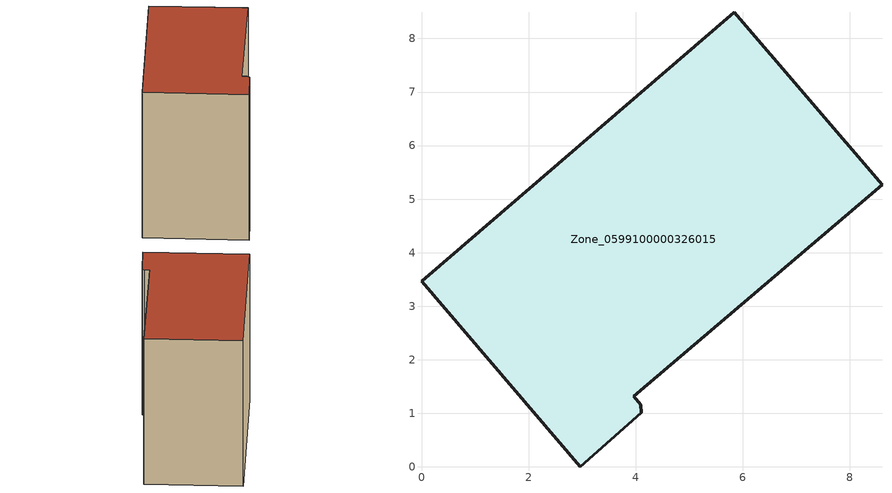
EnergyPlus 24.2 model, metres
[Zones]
Zone_0599100000326015
 floor ground (C_G): 0,3.47 5.84,8.49 8.6,5.27 3.96,1.32 4.09,1.16 4.1,1.01 2.96,0 z0
 wall outside (C_F): 2.96,0 4.1,1.01 4.09,1.16 3.96,1.32 8.6,5.27 5.84,8.49 0,3.47 2.96,0 z0:7.05
 roof outside (C_R): 5.84,8.49 0,3.47 2.96,0 4.1,1.01 4.09,1.16 3.96,1.32 8.6,5.27 z7.05
[BUILDING]
Pand.0599100000326015: North Axis=0; Terrain=City; Loads Convergence Tolerance Value=0.04; Temperature Convergence Tolerance Value=0.4; Solar Distribution=FullExterior; Maximum Number of Warmup Days=25; Minimum Number of Warmup Days=1
[Site:Location]
Rotterdam.The.Hague.AP_ZH_NLD Design_Conditions: Latitude=51.96; Longitude=4.45; Time Zone=1; Elevation=-4.5
[SITE:GROUNDTEMPERATURE:BUILDINGSURFACE]
18, 18, 18, 18, 18, 18, 18, 18, 18, 18, 18, 18
[MATERIAL] Thermal Absorptance=0.9; Solar Absorptance=0.7; Visible Absorptance=0.7
Name | Roughness | Thickness | Conductivity | Density | Specific Heat
G.TI.1946 | MediumSmooth | 0.15 | 1 | 540 | 1210
F.TI.1946 | Rough | 0.3 | 0.857143 | 1920 | 840
R.TI.1946 | MediumRough | 0.2 | 0.1 | 1500 | 1000
[CONSTRUCTION]
C_G: G.TI.1946
C_F: F.TI.1946
C_R: R.TI.1946
[ZONE]
Zone_0599100000326015: Type=1; Multiplier=1; Ceiling Height=Autocalculate; Volume=Autocalculate; Floor Area=autocalculate; Part of Total Floor Area=Yes
[ZONEINFILTRATION:DESIGNFLOWRATE]
Infil_Zone_0599100000326015: Zone or ZoneList or Space or SpaceList=Zone_0599100000326015; Schedule=AlwaysOn; Design Flow Rate Calculation Method=Flow/Area; Flow Rate per Floor Area=0.003; Constant Term Coefficient=1; Temperature Term Coefficient=0; Velocity Term Coefficient=0; Velocity Squared Term Coefficient=0
[HVACTEMPLATE:ZONE:IDEALLOADSAIRSYSTEM]
Zone_0599100000326015: Maximum Heating Supply Air Temperature=50; Minimum Cooling Supply Air Temperature=13; Maximum Heating Supply Air Humidity Ratio=0.0156; Minimum Cooling Supply Air Humidity Ratio=0.0077; Heating Limit=NoLimit; Cooling Limit=NoLimit; Dehumidification Control Type=ConstantSensibleHeatRatio; Cooling Sensible Heat Ratio=0.7; Dehumidification Setpoint=60; Humidification Control Type=None; Humidification Setpoint=30; Outdoor Air Method=None; Outdoor Air Flow Rate per Person=0.00944; Outdoor Air Flow Rate per Zone Floor Area=0; Outdoor Air Flow Rate per Zone=0; Demand Controlled Ventilation Type=None; Outdoor Air Economizer Type=NoEconomizer; Heat Recovery Type=None; Sensible Heat Recovery Effectiveness=0.7; Latent Heat Recovery Effectiveness=0.65
[ZONECONTROL:THERMOSTAT]
ThermostatControl_Zone_0599100000326015: Zone or ZoneList=Zone_0599100000326015; Control Type Schedule=DualSetpointControlType; Control 1=Thermostat_Zone_0599100000326015; Temperature Difference Between Cutout And Setpoint=0
[THERMOSTATSETPOINT:DUALSETPOINT]
Thermostat_Zone_0599100000326015: Heating Setpoint Temperature Schedule=HeatingSetpoint_Zone_0599100000326015; Cooling Setpoint Temperature Schedule=CoolingSetpoint_Zone_0599100000326015
[SCHEDULE:COMPACT]
HeatingSetpoint_Zone_0599100000326015: Through: 12/31, For: AllDays, Until: 24:00, 21
CoolingSetpoint_Zone_0599100000326015: Through: 12/31, For: AllDays, Until: 24:00, 24
DualSetpointControlType: Through: 12/31, For: AllDays, Until: 24:00, 4
AlwaysOn: Through: 12/31, For: AllDays, Until: 24:00, 1
